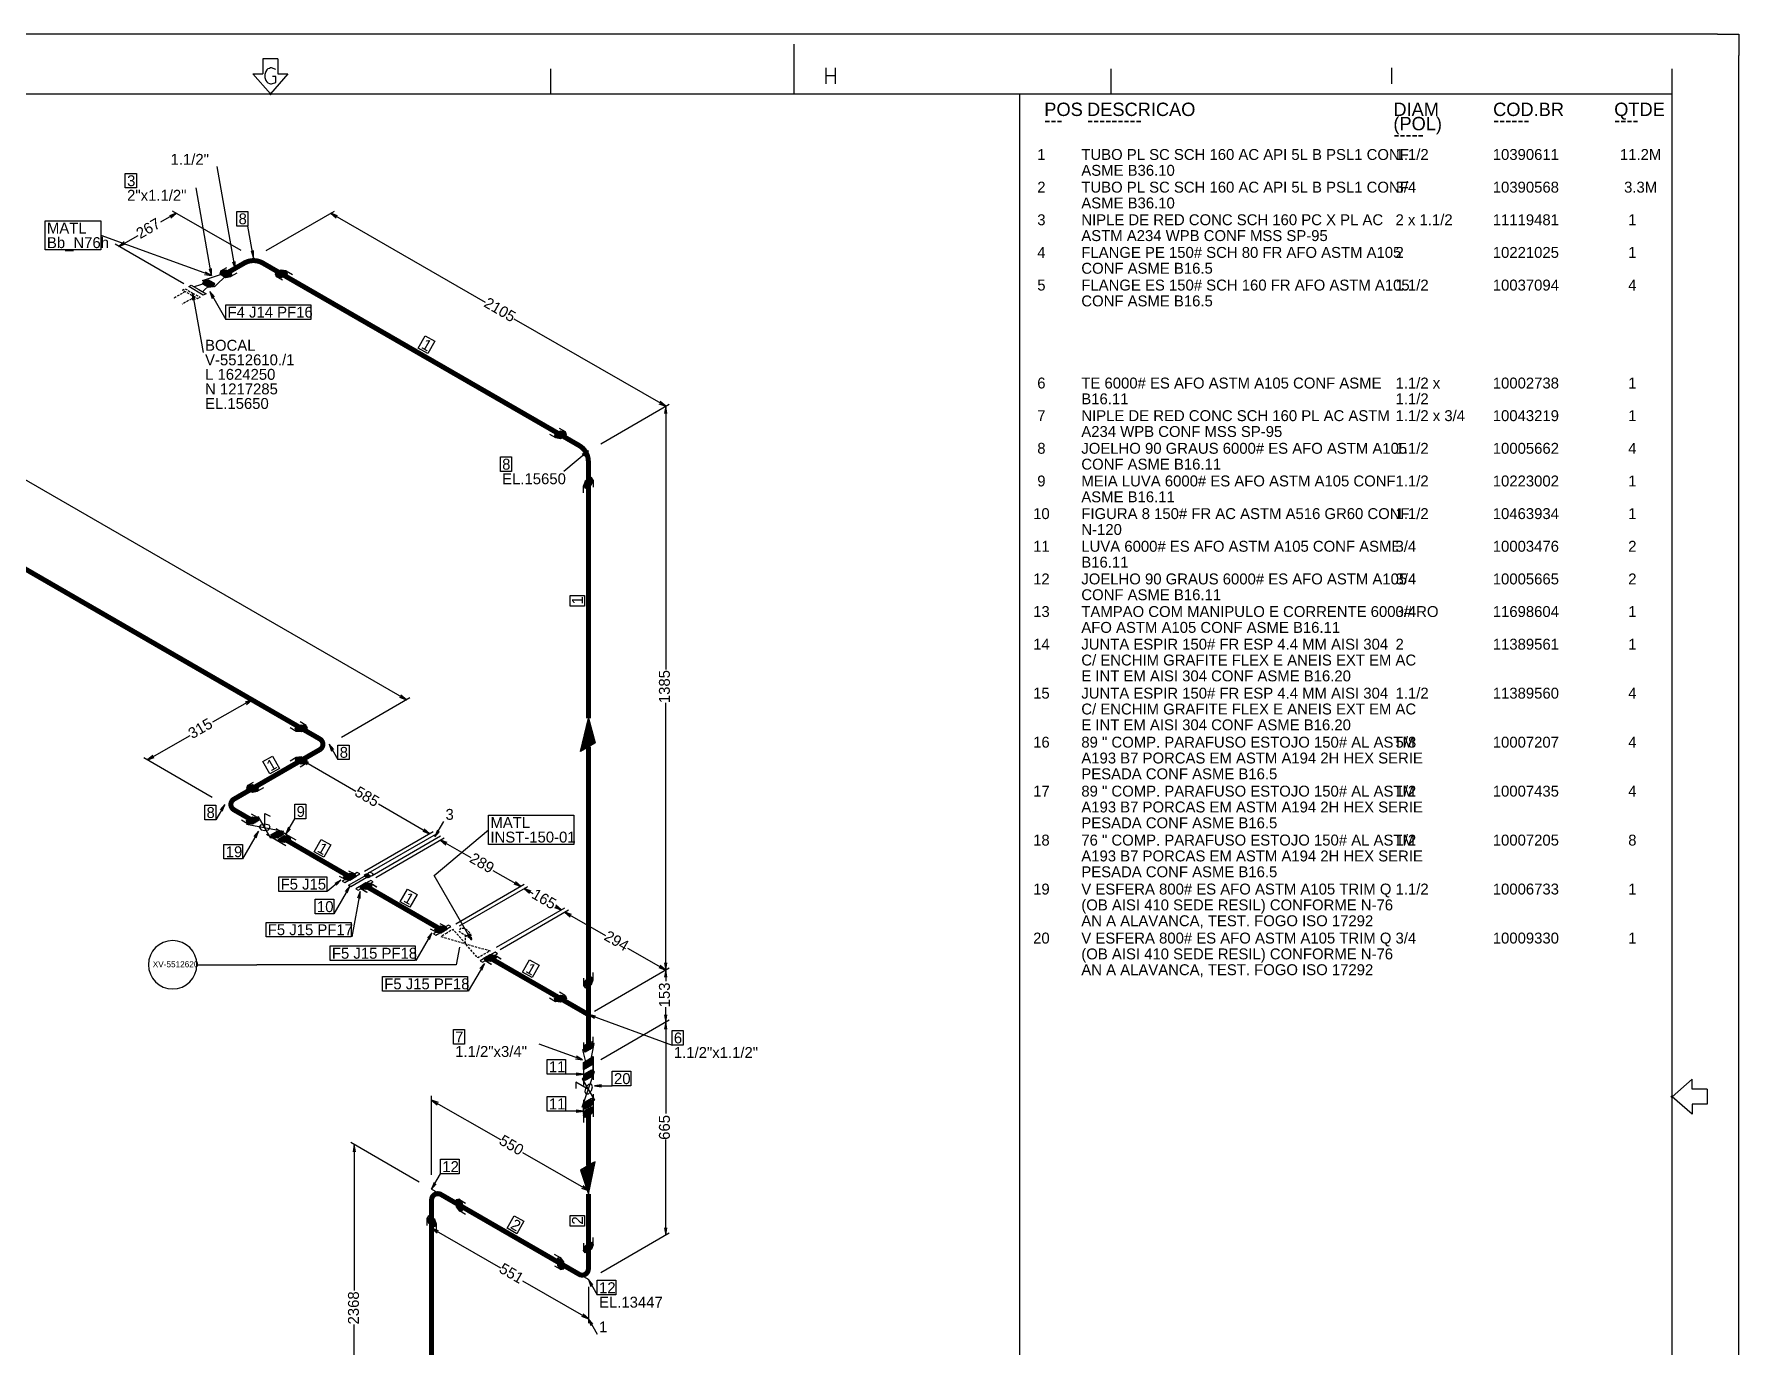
# Paper-space layout 'FOLHA 2' of a CAD drawing. Extents: x 518 to 1126, y -1 to 420.
# Drawn here: x 774.9 to 1114.7, y 158.7 to 420.4 of the extents above; entities that cross this region are included whole.
import ezdxf

# ---------------------------------------------------------------- set-up
doc = ezdxf.new("R2010")
doc.units = 0
doc.header["$MEASUREMENT"] = 0
doc.linetypes.add('GT100', pattern=[0.7, 0.466667, -0.233333])
doc.layers.add('GT_1', color=7, linetype='Continuous')
doc.styles.add('HTX1', font='O8116901', dxfattribs={"width": 1.02})

psp = doc.layouts.new('FOLHA 2')

# ---------------------------------------------------------------- linework, layer by layer
at = {"linetype": 'Continuous'}
for p, q in [((1110.44, 420.43), (521.85, 420.43)), ((1114.7, 2.95), (1114.7, 416.17))]:
    psp.add_line(p, q, dxfattribs=at)
at = {"layer": 'GT_1', "flags": 128}
for points in [[(926.39, 408.49), (926.39, 418.39)], [(1110.44, 420.43), (1114.7, 420.43), (1114.7, 416.17)], [(1110.44, 420.43), (1114.7, 420.43), (1114.7, 416.17)], [(820.49, 415.49), (820.49, 412.49)], [(823.49, 415.49), (820.49, 415.49)], [(823.49, 415.49), (823.49, 412.49)], [(818.49, 412.49), (821.99, 408.49)], [(818.49, 412.49), (820.49, 412.49)], [(823.09, 413.39), (822.19, 413.69), (821.99, 413.69), (821.79, 413.59), (821.49, 413.49), (821.29, 413.29), (821.09, 412.99), (820.99, 412.79), (820.89, 412.39), (820.89, 412.09), (820.89, 411.79), (820.99, 411.39), (821.09, 411.19), (821.29, 410.89), (821.49, 410.69), (821.79, 410.59), (821.99, 410.49), (822.19, 410.49), (823.09, 410.79), (823.09, 411.99), (822.39, 411.99)], [(825.49, 412.49), (821.99, 408.49)], [(823.49, 412.49), (825.49, 412.49)], [(877.89, 408.49), (877.89, 413.49)], [(932.79, 410.49), (932.79, 413.69)], [(932.79, 412.19), (934.59, 412.19)], [(934.59, 413.69), (934.59, 410.49)], [(989.59, 408.49), (989.59, 413.49)], [(1045.49, 410.49), (1045.49, 413.69)], [(1101.39, 408.49), (1101.39, 413.49)], [(542.59, 408.49), (1101.39, 408.49)], [(542.59, 8.69), (1101.39, 8.69), (1101.39, 408.49)], [(821.89, 408.59), (821.99, 408.69), (822.19, 408.49), (821.99, 408.29), (821.79, 408.49), (821.89, 408.59), (821.99, 408.59), (822.09, 408.49), (821.99, 408.39), (821.89, 408.49), (821.89, 408.59)], [(971.39, 8.69), (971.39, 408.49)], [(971.39, 408.49), (1101.39, 408.49)], [(1101.39, 8.69), (1101.39, 408.49)], [(793.07, 392.67), (795.27, 392.67), (795.27, 389.76), (793.07, 389.76), (793.07, 392.67)], [(814.94, 373.71), (811.39, 394.02)], [(810.25, 372.29), (807.2, 389.76)], [(803.22, 384.72), (800.1, 382.94)], [(802.16, 383.79), (803.22, 384.72), (801.87, 384.22)], [(816.15, 377.26), (802.51, 385.14)], [(815.29, 385.07), (817.49, 385.07), (817.49, 382.16), (815.29, 382.16), (815.29, 385.07)], [(821.12, 377.26), (834.75, 385.14)], [(835.39, 384.22), (834.04, 384.72), (835.1, 383.79)], [(834.04, 384.72), (864.78, 366.97)], [(777.1, 383.23), (788.17, 383.23), (788.17, 377.4), (777.1, 377.4), (777.1, 383.23)], [(818.63, 375.84), (817.49, 382.16)], [(810.25, 372.29), (788.24, 380.31)], [(804.71, 370.66), (791.08, 378.54)], [(791.79, 378.11), (795.63, 380.31)], [(792.86, 379.04), (791.79, 378.11), (793.14, 378.61)], [(818.13, 377.19), (818.63, 375.84), (818.63, 377.26)], [(815.29, 372.79), (814.09, 372.08), (812.1, 373.21), (813.31, 373.92)], [(814.44, 375.06), (814.94, 373.71), (814.94, 375.13)], [(808.48, 369.03), (809.97, 370.52), (809.33, 370.87), (806.77, 370.02)], [(810.82, 370.02), (808.48, 371.3), (812.81, 372.79), (813.38, 372.5), (810.82, 370.02)], [(809.68, 369.95), (810.68, 370.09), (810.89, 370.66), (809.68, 371.37), (808.69, 371.23), (808.48, 370.66), (809.68, 369.95)], [(808.49, 370.69), (810.84, 370.69)], [(808.56, 370.89), (810.5, 370.89)], [(808.64, 371.09), (810.16, 371.09)], [(808.76, 370.49), (810.83, 370.49)], [(808.83, 372.5), (810.25, 372.29), (809.05, 373)], [(809.13, 371.29), (809.82, 371.29)], [(809.76, 373.64), (810.25, 372.29), (810.25, 373.71)], [(813.09, 371.94), (814.09, 372.08), (814.3, 372.65), (813.09, 373.36), (812.1, 373.21), (811.89, 372.65), (813.09, 371.94)], [(811.9, 372.69), (814.23, 372.69)], [(811.98, 372.89), (813.89, 372.89)], [(812.05, 373.09), (813.55, 373.09)], [(812.15, 372.49), (814.24, 372.49)], [(812.49, 372.29), (814.17, 372.29)], [(812.62, 373.29), (813.21, 373.29)], [(812.83, 372.09), (814.09, 372.09)], [(822.96, 372.65), (823.17, 372.08), (824.17, 371.94), (825.38, 372.65), (825.16, 373.21), (824.17, 373.36), (822.96, 372.65)], [(823.02, 372.49), (825.11, 372.49)], [(823.03, 372.69), (825.36, 372.69)], [(823.1, 372.29), (824.77, 372.29)], [(824.38, 371.37), (823.17, 372.08), (825.16, 373.21), (826.37, 372.5)], [(823.17, 372.09), (824.43, 372.09)], [(823.37, 372.89), (825.28, 372.89)], [(823.71, 373.09), (825.21, 373.09)], [(824.05, 373.29), (824.64, 373.29)], [(807.7, 369.52), (809.19, 368.67), (808.62, 368.39), (805.71, 370.09), (806.21, 370.37), (807.7, 369.52)], [(806.99, 367.46), (806.49, 368.81), (806.49, 367.39)], [(806.49, 368.81), (808.62, 356.96)], [(809.1, 370.29), (810.75, 370.29)], [(809.44, 370.09), (810.67, 370.09)], [(810.82, 368.03), (809.9, 369.1), (810.39, 367.75)], [(809.9, 369.1), (813.09, 363.56)], [(813.09, 366.47), (830.06, 366.47), (830.06, 363.56), (813.09, 363.56), (813.09, 366.47)], [(900.78, 346.23), (870.6, 363.63)], [(852.85, 360.29), (854.77, 359.23), (853.35, 356.74), (851.43, 357.81), (852.85, 360.29)], [(887.86, 338.78), (901.49, 346.66)], [(887.86, 338.78), (901.49, 346.66)], [(899.43, 346.73), (900.78, 346.23), (899.71, 347.16)], [(900.99, 344.81), (900.78, 346.23), (900.56, 344.81)], [(900.78, 346.23), (900.78, 293.77)], [(849.09, 287.73), (755.72, 341.62)], [(877.63, 340.7), (878.84, 339.99), (880.83, 341.12), (879.62, 341.83)], [(878.63, 340.55), (878.84, 339.99), (879.83, 339.84), (881.04, 340.55), (880.83, 341.12), (879.83, 341.26), (878.63, 340.55)], [(878.65, 340.49), (880.93, 340.49)], [(878.72, 340.29), (880.59, 340.29)], [(878.8, 340.09), (880.25, 340.09)], [(878.85, 340.69), (880.99, 340.69)], [(879.19, 340.89), (880.91, 340.89)], [(879.53, 341.09), (880.84, 341.09)], [(885.37, 337.36), (880.47, 333.24)], [(884.45, 336.29), (885.37, 337.36), (884.16, 336.65)], [(867.83, 336.15), (870.03, 336.15), (870.03, 333.24), (867.83, 333.24), (867.83, 336.15)], [(884.73, 331.32), (884.38, 330.4), (884.73, 329.9), (886.01, 330.61), (886.36, 331.54), (886.01, 332.03), (884.73, 331.32)], [(884.38, 328.98), (884.38, 330.4), (886.36, 331.54), (886.36, 330.12)], [(884.41, 330.49), (885.78, 330.49)], [(884.46, 330.29), (885.42, 330.29)], [(884.49, 330.69), (886.04, 330.69)], [(884.56, 330.89), (886.12, 330.89)], [(884.64, 331.09), (886.19, 331.09)], [(884.72, 331.29), (886.27, 331.29)], [(885.03, 331.49), (886.35, 331.49)], [(885.39, 331.69), (886.26, 331.69)], [(881.75, 306.4), (881.75, 308.53), (884.59, 308.53), (884.59, 306.4), (881.75, 306.4)], [(818.28, 287.73), (810.47, 283.26)], [(817.21, 286.81), (818.28, 287.73), (816.93, 287.23)], [(831.2, 280.28), (817.57, 288.16)], [(836.17, 280.28), (849.8, 288.16)], [(847.74, 288.23), (849.09, 287.73), (848.02, 288.65)], [(900.78, 233.84), (900.78, 287.09)], [(825.94, 282.19), (827.15, 281.48), (829.14, 282.62), (827.93, 283.33)], [(828.14, 281.34), (827.15, 281.48), (826.94, 282.05), (828.14, 282.76), (829.14, 282.62), (829.35, 282.05), (828.14, 281.34)], [(827, 282.09), (829.34, 282.09)], [(827.34, 282.29), (829.26, 282.29)], [(827.68, 282.49), (829.19, 282.49)], [(828.02, 282.69), (828.64, 282.69)], [(885.37, 278.36), (883.81, 277.44), (885.37, 284.04), (886.72, 279.14), (884.02, 277.58), (885.37, 283.47), (886.65, 279.07), (884.16, 277.65), (885.37, 282.9), (886.44, 279), (884.38, 277.79), (885.37, 282.33), (886.22, 278.86), (884.59, 277.93), (885.37, 281.84), (886.08, 278.78), (884.8, 278), (885.37, 281.27), (885.87, 278.64), (884.94, 278.15), (885.37, 280.77), (885.65, 278.5), (885.16, 278.22), (885.37, 280.2), (885.44, 278.43), (885.37, 278.36), (885.37, 284.04)], [(797.47, 275.73), (805.99, 280.63)], [(827, 281.89), (829.08, 281.89)], [(827.07, 281.69), (828.74, 281.69)], [(827.15, 281.49), (828.4, 281.49)], [(834.61, 277.79), (833.68, 278.86), (834.18, 277.51)], [(833.68, 278.86), (835.46, 275.8)], [(835.46, 278.71), (837.66, 278.71), (837.66, 275.8), (835.46, 275.8), (835.46, 278.71)], [(810.39, 268.28), (796.76, 276.16)], [(798.54, 276.65), (797.47, 275.73), (798.82, 276.23)], [(815.36, 268.28), (829, 276.16)], [(820.48, 275.45), (822.39, 276.51), (823.81, 274.03), (821.9, 272.96), (820.48, 275.45)], [(827.93, 274.38), (829.14, 275.09), (827.15, 276.23), (825.94, 275.52)], [(828.14, 274.95), (829.14, 275.09), (829.35, 275.66), (828.14, 276.37), (827.15, 276.23), (826.94, 275.66), (828.14, 274.95)], [(826.95, 275.69), (829.3, 275.69)], [(827.02, 275.89), (828.96, 275.89)], [(827.1, 276.09), (828.62, 276.09)], [(827.23, 275.49), (829.29, 275.49)], [(827.57, 275.29), (829.21, 275.29)], [(827.58, 276.29), (828.28, 276.29)], [(829.64, 275.23), (828.29, 275.73), (829.35, 274.81)], [(828.29, 275.73), (839.01, 269.48)], [(827.91, 275.09), (829.12, 275.09)], [(818.42, 269.34), (819.41, 269.48), (819.62, 270.05), (818.42, 270.76), (817.42, 270.62), (817.21, 270.05), (818.42, 269.34)], [(817.22, 270.09), (819.56, 270.09)], [(817.3, 270.29), (819.22, 270.29)], [(817.37, 270.49), (818.88, 270.49)], [(820.62, 270.19), (819.41, 269.48), (817.42, 270.62), (818.63, 271.33)], [(817.49, 269.89), (819.56, 269.89)], [(817.83, 269.69), (819.49, 269.69)], [(817.91, 270.69), (818.54, 270.69)], [(818.17, 269.49), (819.41, 269.49)], [(808.9, 266.71), (811.1, 266.71), (811.1, 263.8), (808.9, 263.8), (808.9, 266.71)], [(812.88, 266.86), (811.1, 263.8)], [(812.38, 265.51), (812.88, 266.86), (811.96, 265.79)], [(820.9, 262.24), (820.9, 265.08), (821.97, 264.51)], [(826.87, 266.93), (829.07, 266.93), (829.07, 264.02), (826.87, 264.02), (826.87, 266.93)], [(853.7, 261.03), (843.55, 266.93)], [(816.22, 263.8), (817.42, 263.09), (819.41, 264.23), (818.2, 264.94)], [(818.42, 262.95), (817.42, 263.09), (817.21, 263.66), (818.42, 264.37), (819.41, 264.23), (819.62, 263.66), (818.42, 262.95)], [(818.42, 263.66), (817.21, 262.95), (824.59, 261.53), (822.11, 260.11), (819.62, 264.37), (818.42, 263.66)], [(817.26, 263.69), (819.61, 263.69)], [(817.28, 263.49), (819.33, 263.49)], [(817.35, 263.29), (818.99, 263.29)], [(817.45, 263.09), (818.65, 263.09)], [(817.6, 263.89), (819.54, 263.89)], [(817.94, 264.09), (819.46, 264.09)], [(818.28, 264.29), (818.99, 264.29)], [(820.12, 261.82), (820.9, 261.67), (821.61, 261.82), (821.97, 262.31), (821.75, 262.74), (820.9, 262.95), (820.05, 262.74), (819.77, 262.31), (820.12, 261.82)], [(823.1, 262.1), (827.08, 259.83)], [(825.09, 260.96), (826.87, 264.02)], [(825.59, 262.31), (825.09, 260.96), (826.01, 262.03)], [(852.36, 261.53), (853.7, 261.03), (852.64, 261.96)], [(862.08, 239.81), (854.63, 252.73), (865.49, 261.82)], [(854.77, 260.4), (856.54, 263.45)], [(855.27, 261.74), (854.77, 260.4), (855.69, 261.46)], [(865.49, 264.73), (882.46, 264.73), (882.46, 258.9), (865.49, 258.9), (865.49, 264.73)], [(812.74, 258.9), (816.43, 258.9), (816.43, 255.99), (812.74, 255.99), (812.74, 258.9)], [(819.62, 261.53), (816.43, 255.99)], [(819.13, 260.18), (819.62, 261.53), (818.7, 260.47)], [(821.19, 260.96), (825.09, 258.69)], [(823.32, 260.11), (822.32, 260.25), (822.11, 260.82), (823.32, 261.53), (824.31, 261.39), (824.52, 260.82), (823.32, 260.11)], [(822.16, 260.69), (824.3, 260.69)], [(822.23, 260.89), (824.5, 260.89)], [(822.23, 260.49), (823.96, 260.49)], [(822.31, 260.29), (823.62, 260.29)], [(823.53, 259.54), (822.32, 260.25), (824.31, 261.39), (825.52, 260.68)], [(822.32, 260.25), (824.31, 261.39)], [(822.57, 261.09), (824.42, 261.09)], [(822.91, 261.29), (824.35, 261.29)], [(824.81, 259.26), (823.81, 259.4), (823.6, 259.97), (824.81, 260.68), (825.8, 260.54), (826.01, 259.97), (824.81, 259.26)], [(823.63, 259.89), (825.88, 259.89)], [(823.71, 259.69), (825.54, 259.69)], [(823.78, 259.49), (825.2, 259.49)], [(823.8, 260.09), (825.97, 260.09)], [(823.81, 259.4), (825.8, 260.54)], [(824.14, 260.29), (825.89, 260.29)], [(824.48, 260.49), (825.82, 260.49)], [(832.12, 259.9), (834.04, 258.83), (832.62, 256.35), (830.7, 257.41), (832.12, 259.9)], [(840.78, 253.58), (854.41, 261.46)], [(841.49, 253.15), (855.12, 261.03)], [(842.27, 252.73), (855.91, 260.61)], [(842.98, 252.3), (856.62, 260.18)], [(857.25, 259.26), (855.91, 259.76), (856.97, 258.83)], [(855.91, 259.76), (861.94, 256.28)], [(823.67, 252.44), (833.26, 252.44), (833.26, 249.53), (823.67, 249.53), (823.67, 252.44)], [(836.03, 251.8), (833.33, 249.53)], [(835.1, 250.74), (836.03, 251.8), (834.82, 251.09)], [(835.67, 252.59), (836.88, 251.95)], [(837.8, 252.44), (836.31, 251.59), (836.81, 251.31), (839.79, 253.01), (839.29, 253.3), (837.8, 252.44)], [(837.8, 251.73), (836.81, 251.88), (836.59, 252.44), (837.8, 253.15), (838.79, 253.01), (839.01, 252.44), (837.8, 251.73)], [(836.65, 252.29), (838.75, 252.29)], [(836.67, 252.49), (838.99, 252.49)], [(836.73, 252.09), (838.41, 252.09)], [(836.8, 251.89), (838.07, 251.89)], [(837.01, 252.69), (838.92, 252.69)], [(837.35, 252.89), (838.84, 252.89)], [(837.59, 253.65), (838.79, 253.01)], [(841, 252.44), (841.21, 252.3), (838.01, 250.46), (837.59, 250.74), (840.78, 252.59), (841, 252.44), (841.35, 252.3), (841.49, 252.3), (841.71, 252.37), (841.85, 252.44), (841.85, 252.59), (841.63, 252.8), (841.28, 252.94), (841.07, 252.94), (840.92, 252.87), (840.71, 252.73), (840.78, 252.66), (841, 252.44), (841.63, 252.8)], [(837.69, 253.09), (838.25, 253.09)], [(840.5, 250.88), (839.01, 250.03), (839.5, 249.75), (842.49, 251.45), (841.99, 251.73), (840.5, 250.88)], [(841.85, 252.44), (840.71, 252.73)], [(840.78, 252.66), (841.85, 252.59)], [(840.92, 252.87), (841.71, 252.37)], [(841.49, 252.3), (841.07, 252.94)], [(841.28, 252.94), (841.28, 252.37)], [(841.63, 252.8), (841.92, 252.66), (842.13, 252.66), (842.34, 252.73), (842.49, 252.87), (842.49, 253.01), (842.2, 253.15), (841.92, 253.3), (841.71, 253.3), (841.56, 253.22), (841.42, 253.08), (841.42, 253.01), (841.63, 252.8)], [(871.88, 250.53), (866.41, 253.65)], [(837.8, 250.6), (834.61, 245.06)], [(837.3, 249.25), (837.8, 250.6), (836.88, 249.53)], [(839.86, 249.53), (838.23, 240.44)], [(839.86, 248.11), (839.86, 249.53), (839.36, 248.18)], [(841, 249.89), (840, 250.03), (839.79, 250.6), (841, 251.31), (841.99, 251.17), (842.2, 250.6), (841, 249.89)], [(839.83, 250.49), (842.02, 250.49)], [(839.9, 250.29), (841.68, 250.29)], [(839.94, 250.69), (842.17, 250.69)], [(839.98, 250.09), (841.34, 250.09)], [(841.21, 249.32), (840, 250.03), (841.99, 251.17), (843.2, 250.46)], [(840.07, 250.03), (841.28, 249.39)], [(840.28, 250.89), (842.09, 250.89)], [(840.62, 251.09), (842.02, 251.09)], [(841.99, 251.17), (843.13, 250.46)], [(849.3, 249.96), (851.22, 248.89), (849.8, 246.41), (847.88, 247.47), (849.3, 249.96)], [(858.96, 243.07), (872.59, 250.95)], [(859.67, 242.65), (873.3, 250.53)], [(870.53, 251.02), (871.88, 250.53), (870.82, 251.45)], [(873.94, 249.6), (872.59, 250.1), (873.66, 249.18)], [(872.59, 250.1), (874.29, 249.11)], [(830.91, 247.97), (834.61, 247.97), (834.61, 245.06), (830.91, 245.06), (830.91, 247.97)], [(867.05, 238.39), (880.68, 246.27)], [(867.76, 237.96), (881.39, 245.84)], [(878.63, 246.34), (879.97, 245.84), (878.91, 246.76)], [(879.97, 245.84), (878.84, 246.48)], [(882.03, 244.92), (880.68, 245.41), (881.75, 244.49)], [(880.68, 245.41), (888.78, 240.73)], [(821.12, 243.36), (838.08, 243.36), (838.08, 240.44), (821.12, 240.44), (821.12, 243.36)], [(854.2, 241.3), (851.01, 235.76)], [(853.7, 239.95), (854.2, 241.3), (853.28, 240.23)], [(853.85, 242.08), (855.05, 241.44)], [(855.98, 241.94), (854.49, 241.08), (854.98, 240.8), (857.96, 242.5), (857.47, 242.79), (855.98, 241.94)], [(855.98, 241.23), (854.98, 241.37), (854.77, 241.94), (855.98, 242.65), (856.97, 242.5), (857.18, 241.94), (855.98, 241.23)], [(854.79, 241.89), (857.11, 241.89)], [(854.86, 241.69), (856.77, 241.69)], [(854.94, 241.49), (856.43, 241.49)], [(855.03, 242.09), (857.13, 242.09)], [(855.37, 242.29), (857.05, 242.29)], [(855.53, 241.29), (856.09, 241.29)], [(855.71, 242.49), (856.98, 242.49)], [(855.76, 243.14), (856.97, 242.5)], [(859.67, 238.39), (859.03, 234.91), (819.27, 234.91)], [(833.9, 238.67), (850.86, 238.67), (850.86, 235.76), (833.9, 235.76), (833.9, 238.67)], [(861.16, 240.87), (862.08, 239.81), (861.59, 241.15)], [(900.78, 233.84), (893.25, 238.17)], [(807.34, 234.91), (819.27, 234.91)], [(864.64, 235.19), (861.44, 229.65)], [(864.14, 233.84), (864.64, 235.19), (863.72, 234.13)], [(865.28, 236.54), (863.79, 235.69), (864.28, 235.4), (867.27, 237.11), (866.77, 237.39), (865.28, 236.54)], [(865.77, 235.55), (864.78, 235.69), (864.57, 236.26), (865.77, 236.97), (866.77, 236.82), (866.98, 236.26), (865.77, 235.55)], [(864.63, 236.29), (866.97, 236.29)], [(864.63, 236.09), (866.7, 236.09)], [(864.7, 235.89), (866.36, 235.89)], [(865.99, 234.98), (864.78, 235.69), (866.77, 236.82), (867.98, 236.11)], [(864.78, 235.69), (866.02, 235.69)], [(864.85, 235.69), (866.06, 235.05)], [(864.97, 236.49), (866.89, 236.49)], [(865.31, 236.69), (866.82, 236.69)], [(865.65, 236.89), (866.31, 236.89)], [(866.77, 236.82), (867.9, 236.11)], [(873.66, 235.9), (875.57, 234.84), (874.15, 232.35), (872.24, 233.42), (873.66, 235.9)], [(899.43, 234.34), (900.78, 233.84), (899.71, 234.76)], [(900.56, 235.26), (900.78, 233.84), (900.99, 235.26)], [(844.33, 232.56), (861.3, 232.56), (861.3, 229.65), (844.33, 229.65), (844.33, 232.56)], [(884.38, 232.21), (884.38, 230.79), (886.36, 231.92), (886.36, 233.34)], [(884.73, 231.71), (884.38, 230.79), (884.73, 230.29), (886.01, 231), (886.36, 231.92), (886.01, 232.42), (884.73, 231.71)], [(884.49, 231.09), (886.04, 231.09)], [(884.57, 231.29), (886.12, 231.29)], [(884.65, 231.49), (886.2, 231.49)], [(884.72, 231.69), (886.27, 231.69)], [(885.05, 231.89), (886.35, 231.89)], [(885.41, 232.09), (886.25, 232.09)], [(886.58, 225.68), (901.49, 234.27)], [(886.58, 225.68), (901.49, 234.27)], [(886.58, 225.68), (901.49, 234.27)], [(900.99, 232.42), (900.78, 233.84), (900.56, 232.42)], [(900.78, 233.84), (900.78, 231.64)], [(877.63, 228.3), (878.84, 227.59), (880.83, 228.73), (879.62, 229.44)], [(879.83, 227.45), (878.84, 227.59), (878.63, 228.16), (879.83, 228.87), (880.83, 228.73), (881.04, 228.16), (879.83, 227.45)], [(878.65, 228.09), (880.92, 228.09)], [(878.73, 227.89), (880.58, 227.89)], [(878.8, 227.69), (880.24, 227.69)], [(878.84, 228.29), (880.99, 228.29)], [(879.18, 228.49), (880.92, 228.49)], [(879.52, 228.69), (880.84, 228.69)], [(884.42, 230.89), (885.81, 230.89)], [(884.45, 230.69), (885.45, 230.69)], [(886.79, 224.68), (885.37, 224.97), (886.58, 224.26)], [(885.37, 224.97), (902.06, 218.86)], [(900.56, 224.9), (900.78, 223.48), (900.99, 224.9)], [(900.78, 223.48), (900.78, 226.46)], [(858.46, 221.98), (860.66, 221.98), (860.66, 219.07), (858.46, 219.07), (858.46, 221.98)], [(887.86, 216.02), (901.49, 223.9)], [(887.86, 216.02), (901.49, 223.9)], [(900.99, 222.06), (900.78, 223.48), (900.56, 222.06)], [(900.78, 223.48), (900.78, 205.23)], [(902.06, 221.77), (904.26, 221.77), (904.26, 218.86), (902.06, 218.86), (902.06, 221.77)], [(884.23, 215.95), (875.57, 219.07)], [(885.37, 218.58), (884.23, 217.94), (885.09, 214.46), (885.65, 214.74), (886.51, 219.22), (885.37, 218.58)], [(884.38, 219.43), (884.38, 218.01), (886.36, 219.14), (886.36, 220.56)], [(884.73, 217.51), (884.38, 218.01), (884.73, 218.93), (886.01, 219.64), (886.36, 219.14), (886.01, 218.22), (884.73, 217.51)], [(884.41, 218.09), (885.77, 218.09)], [(884.46, 217.89), (885.41, 217.89)], [(884.48, 218.29), (886.04, 218.29)], [(884.56, 218.49), (886.11, 218.49)], [(884.64, 218.69), (886.19, 218.69)], [(884.72, 218.89), (886.27, 218.89)], [(885.02, 219.09), (886.34, 219.09)], [(885.38, 219.29), (886.26, 219.29)], [(877.13, 216.02), (880.83, 216.02), (880.83, 213.11), (877.13, 213.11), (877.13, 216.02)], [(882.81, 216.16), (884.23, 215.95), (883.03, 216.66)], [(885.37, 214.6), (884.38, 214.03), (884.38, 215.45), (886.36, 216.59), (886.36, 215.17), (885.37, 214.6)], [(884.38, 214.03), (884.52, 215.52), (884.8, 214.25), (885.02, 215.81), (885.3, 214.53), (885.51, 216.09), (885.8, 214.81), (886.01, 216.38), (886.22, 215.1), (886.22, 216.52), (886.01, 214.96), (885.8, 216.23), (885.51, 214.67), (885.3, 215.95), (885.02, 214.39), (884.8, 215.67), (884.52, 214.1), (884.38, 215.45)], [(884.38, 215.38), (884.38, 210.84)], [(884.38, 214.03), (886.36, 215.17)], [(884.38, 213.75), (884.38, 212.33), (886.36, 213.46), (886.36, 214.88)], [(886.36, 216.52), (886.36, 211.97)], [(884.38, 213.11), (880.83, 213.11)], [(885.37, 210.06), (882.89, 211.48), (882.89, 210.27)], [(882.96, 212.9), (884.38, 213.11), (882.96, 213.32)], [(885.37, 212.9), (884.16, 212.19), (886.58, 207.93), (884.16, 206.51), (886.58, 213.61), (885.37, 212.9)], [(884.73, 211.83), (884.38, 212.33), (884.73, 213.25), (886.01, 213.96), (886.36, 213.46), (886.01, 212.54), (884.73, 211.83)], [(884.38, 212.33), (886.36, 213.46)], [(884.4, 212.29), (885.56, 212.29)], [(884.44, 212.49), (885.92, 212.49)], [(884.52, 212.69), (886.07, 212.69)], [(884.55, 212.09), (885.2, 212.09)], [(884.59, 212.89), (886.14, 212.89)], [(884.66, 209.63), (884.87, 209.2), (885.37, 209.2), (886.01, 209.84), (886.22, 210.55), (886.01, 211.12), (885.37, 211.05), (884.87, 210.48), (884.66, 209.63)], [(884.67, 213.09), (886.22, 213.09)], [(884.8, 213.29), (886.3, 213.29)], [(885.16, 213.49), (886.35, 213.49)], [(885.52, 213.69), (886.2, 213.69)], [(888, 210.98), (886.58, 210.77), (888, 210.55)], [(886.58, 210.77), (890.13, 210.77)], [(890.13, 213.68), (893.82, 213.68), (893.82, 210.77), (890.13, 210.77), (890.13, 213.68)], [(1105.39, 210.09), (1105.39, 212.09), (1101.39, 208.59)], [(854.13, 193.02), (854.13, 208.78)], [(855.48, 207.43), (854.13, 207.93), (855.2, 207)], [(854.13, 207.93), (867.83, 200.05)], [(877.13, 208.64), (880.83, 208.64), (880.83, 205.73), (877.13, 205.73), (877.13, 208.64)], [(884.73, 206.15), (884.38, 206.65), (884.73, 207.57), (886.01, 208.28), (886.36, 207.78), (886.01, 206.86), (884.73, 206.15)], [(884.38, 208), (884.38, 203.45)], [(884.38, 205.23), (884.38, 206.65), (886.36, 207.78), (886.36, 206.36)], [(884.38, 206.65), (886.36, 207.78)], [(884.62, 207.29), (886.17, 207.29)], [(884.7, 207.49), (886.25, 207.49)], [(884.94, 207.69), (886.33, 207.69)], [(885.3, 207.89), (886.29, 207.89)], [(886.36, 209.13), (886.36, 204.59)], [(1101.29, 208.69), (1101.39, 208.79), (1101.59, 208.59), (1101.39, 208.39), (1101.19, 208.59), (1101.29, 208.69), (1101.39, 208.69), (1101.49, 208.59), (1101.39, 208.49), (1101.29, 208.59), (1101.29, 208.69)], [(1105.39, 205.09), (1101.39, 208.59)], [(1108.39, 210.09), (1105.39, 210.09)], [(1108.39, 210.09), (1108.39, 207.09)], [(884.38, 205.73), (880.83, 205.73)], [(882.96, 205.51), (884.38, 205.73), (882.96, 205.94)], [(884.73, 204.45), (884.38, 204.94), (884.73, 205.87), (886.01, 206.58), (886.36, 206.08), (886.01, 205.16), (884.73, 204.45)], [(884.38, 204.94), (886.36, 206.08)], [(884.39, 206.69), (885.7, 206.69)], [(884.42, 204.89), (885.53, 204.89)], [(884.43, 205.09), (885.89, 205.09)], [(884.47, 206.89), (886.02, 206.89)], [(884.49, 206.49), (885.34, 206.49)], [(884.51, 205.29), (886.06, 205.29)], [(884.55, 207.09), (886.1, 207.09)], [(884.56, 204.69), (885.17, 204.69)], [(884.59, 205.49), (886.14, 205.49)], [(884.66, 205.69), (886.21, 205.69)], [(884.77, 205.89), (886.29, 205.89)], [(885.13, 206.09), (886.36, 206.09)], [(885.49, 206.29), (886.22, 206.29)], [(1105.39, 207.09), (1105.39, 205.09)], [(1108.39, 207.09), (1105.39, 207.09)], [(851.65, 191.6), (838.01, 199.48)], [(838.94, 197.63), (838.72, 199.05), (838.51, 197.63)], [(838.72, 199.05), (838.72, 169.94)], [(885.37, 189.89), (872.31, 197.42)], [(900.78, 181.02), (900.78, 200.05)], [(855.91, 196.14), (859.6, 196.14), (859.6, 193.23), (855.91, 193.23), (855.91, 196.14)], [(885.37, 194.86), (883.81, 193.94), (885.37, 189.18), (886.72, 195.64), (884.02, 194.08), (885.37, 189.75), (886.65, 195.57), (884.16, 194.15), (885.37, 190.32), (886.44, 195.5), (884.38, 194.29), (885.37, 190.89), (886.22, 195.36), (884.59, 194.44), (885.37, 191.38), (886.08, 195.29), (884.8, 194.51), (885.37, 191.95), (885.87, 195.15), (884.94, 194.65), (885.37, 192.45), (885.65, 195), (885.16, 194.72), (885.37, 193.02), (885.44, 194.93), (885.37, 194.86), (885.37, 189.18)], [(854.13, 190.18), (855.91, 193.23)], [(854.63, 191.53), (854.13, 190.18), (855.05, 191.24)], [(884.02, 190.39), (885.37, 189.89), (884.31, 190.82)], [(885.37, 174.98), (885.37, 190.74)], [(885.37, 172.14), (854.13, 190.18)], [(854.13, 188.76), (854.13, 181.51)], [(859.03, 186.63), (859.67, 185.77), (860.31, 185.92), (860.31, 187.34), (859.67, 188.19), (859.03, 188.05), (859.03, 186.63)], [(859.03, 187.89), (859.89, 187.89)], [(859.03, 187.69), (860.04, 187.69)], [(859.03, 187.49), (860.19, 187.49)], [(859.03, 187.29), (860.31, 187.29)], [(859.03, 187.09), (860.31, 187.09)], [(859.22, 188.09), (859.74, 188.09)], [(860.88, 185.14), (859.67, 185.85), (859.67, 188.12), (860.88, 187.41)], [(854.77, 182.72), (855.12, 183.22), (854.77, 184.14), (853.49, 184.85), (853.14, 184.35), (853.49, 183.43), (854.77, 182.72)], [(855.12, 181.8), (855.12, 183.22), (853.14, 184.35), (853.14, 182.93)], [(853.16, 184.29), (854.5, 184.29)], [(853.23, 184.49), (854.14, 184.49)], [(853.24, 184.09), (854.79, 184.09)], [(853.32, 183.89), (854.87, 183.89)], [(853.39, 183.69), (854.94, 183.69)], [(859.03, 186.89), (860.31, 186.89)], [(859.03, 186.69), (860.31, 186.69)], [(859.13, 186.49), (860.31, 186.49)], [(859.28, 186.29), (860.31, 186.29)], [(859.43, 186.09), (860.31, 186.09)], [(859.58, 185.89), (860.19, 185.89)], [(870.6, 184.85), (872.52, 183.79), (871.1, 181.3), (869.18, 182.37), (870.6, 184.85)], [(881.75, 182.79), (881.75, 184.92), (884.59, 184.92), (884.59, 182.79), (881.75, 182.79)], [(853.47, 183.49), (855.02, 183.49)], [(853.75, 183.29), (855.1, 183.29)], [(854.11, 183.09), (855.03, 183.09)], [(855.48, 181.87), (854.13, 182.37), (855.2, 181.44)], [(854.13, 182.37), (867.83, 174.49)], [(884.38, 179.38), (884.38, 177.96), (886.36, 179.1), (886.36, 180.52)], [(887.86, 173.56), (901.49, 181.44)], [(900.56, 182.44), (900.78, 181.02), (900.99, 182.44)], [(878.63, 174.91), (879.83, 174.2), (879.83, 176.47), (878.63, 177.18)], [(884.73, 177.47), (884.38, 177.96), (884.73, 178.89), (886.01, 179.6), (886.36, 179.1), (886.01, 178.18), (884.73, 177.47)], [(884.42, 178.09), (885.85, 178.09)], [(884.43, 177.89), (885.49, 177.89)], [(884.5, 178.29), (886.05, 178.29)], [(884.57, 177.69), (885.13, 177.69)], [(884.58, 178.49), (886.13, 178.49)], [(884.66, 178.69), (886.21, 178.69)], [(884.74, 178.89), (886.28, 178.89)], [(885.1, 179.09), (886.36, 179.09)], [(885.46, 179.29), (886.23, 179.29)], [(879.19, 174.98), (879.83, 174.13), (880.47, 174.27), (880.47, 175.69), (879.83, 176.54), (879.19, 176.4), (879.19, 174.98)], [(879.19, 176.29), (880.02, 176.29)], [(879.19, 176.09), (880.17, 176.09)], [(879.19, 175.89), (880.32, 175.89)], [(879.19, 175.69), (880.47, 175.69)], [(879.19, 175.49), (880.47, 175.49)], [(879.19, 175.29), (880.47, 175.29)], [(879.19, 175.09), (880.47, 175.09)], [(879.26, 174.89), (880.47, 174.89)], [(879.41, 174.69), (880.47, 174.69)], [(879.56, 174.49), (880.47, 174.49)], [(879.71, 174.29), (880.47, 174.29)], [(885.37, 164.33), (872.31, 171.86)], [(886.29, 171.08), (885.37, 172.14), (885.87, 170.79)], [(885.37, 172.14), (887.15, 169.09)], [(885.37, 172.14), (885.37, 172.14)], [(885.37, 170.72), (885.37, 163.48)], [(885.37, 170.72), (885.37, 163.48)], [(885.37, 170.72), (885.37, 163.48)], [(887.15, 172), (890.84, 172), (890.84, 169.09), (887.15, 169.09), (887.15, 172)], [(838.72, 133.31), (838.72, 163.2)], [(884.02, 164.83), (885.37, 164.33), (884.31, 165.26)], [(886.29, 163.27), (885.37, 164.33), (885.87, 162.98)], [(885.37, 164.33), (887.15, 161.28)]]:
    psp.add_lwpolyline(points, dxfattribs=at)
at = {"layer": 'GT_1', "const_width": 1, "flags": 128}
for points in [[(640.56, 390.33), (828.14, 282.05)], [(816.78, 374.78), (813.09, 372.65)], [(824.17, 372.65), (820.48, 374.78)], [(879.83, 340.55), (824.17, 372.65)], [(883.52, 338.42), (879.83, 340.55)], [(885.37, 330.97), (885.37, 335.23)], [(885.37, 284.04), (885.37, 330.97)], [(828.14, 282.05), (831.84, 279.92)], [(885.37, 231.36), (885.37, 278.36)], [(828.14, 275.66), (818.42, 270.05)], [(831.84, 277.79), (828.14, 275.66)], [(818.42, 270.05), (814.73, 267.92)], [(814.73, 265.79), (818.42, 263.66)], [(824.81, 259.97), (837.8, 252.44)], [(841, 250.6), (855.98, 241.94)], [(865.77, 236.26), (879.83, 228.16)], [(885.37, 224.97), (885.37, 231.36)], [(879.83, 228.16), (885.37, 224.97)], [(885.37, 224.97), (885.37, 218.58)], [(885.37, 205.51), (885.37, 194.86)], [(854.13, 188.05), (854.13, 183.79)], [(859.67, 186.98), (855.98, 189.11)], [(879.83, 175.34), (859.67, 186.98)], [(885.37, 189.18), (885.37, 178.53)], [(854.13, 183.79), (854.13, 124.43)], [(885.37, 178.53), (885.37, 174.27)], [(883.52, 173.21), (879.83, 175.34)]]:
    psp.add_lwpolyline(points, dxfattribs=at)
for points in [[(820.48, 374.78, 0.267941), (816.78, 374.78)], [(885.37, 335.23, 0.268126), (883.52, 338.42)], [(831.84, 279.92, -0.57736), (831.84, 277.79)], [(814.73, 267.92, 0.57736), (814.73, 265.79)], [(855.98, 189.11, 0.577127), (854.13, 188.05)], [(885.37, 174.27, -0.577557), (883.52, 173.21)]]:
    psp.add_lwpolyline(points, format="xyb", dxfattribs=at)
at = {"layer": 'GT_1', "linetype": 'GT100', "flags": 128}
for points in [[(805, 369.1), (802.58, 367.68)], [(806.92, 367.96), (804.43, 366.61)], [(806.49, 368.81), (807.98, 367.96), (807.48, 367.68), (804.5, 369.38), (805, 369.66), (806.49, 368.81)], [(857.18, 241.23), (855.98, 240.52), (865.77, 237.68), (863.36, 236.26), (858.39, 241.94), (857.18, 241.23)], [(860.88, 239.1), (860.88, 240.73), (859.67, 241.44), (859.88, 242.22), (860.66, 242.22), (861.09, 241.94), (861.87, 241.08), (862.08, 240.02), (860.88, 240.73)]]:
    psp.add_lwpolyline(points, dxfattribs=at)
at = {"layer": 'GT_1', "flags": 128}
psp.add_lwpolyline([(797.69, 234.91, 1), (807.34, 234.91, 1), (797.69, 234.91)], format="xyb", dxfattribs=at)

# ---------------------------------------------------------------- texts
at = {"layer": 'GT_1', "style": 'HTX1', "width": 1.02}
for s, height, p in [('POS', 2.663, (976.25, 404.1)), ('DESCRICAO', 2.663, (984.77, 404.1)), ('DIAM', 2.663, (1045.83, 404.1)), ('COD.BR', 2.663, (1065.71, 404.1)), ('QTDE', 2.663, (1089.85, 404.1)), ('---', 2.663, (976.25, 401.97)), ('---------', 2.663, (984.77, 401.97)), ('(POL)', 2.663, (1045.83, 401.26)), ('------', 2.663, (1065.71, 401.97)), ('----', 2.663, (1089.85, 401.97)), ('-----', 2.663, (1045.83, 399.13)), ('1.1/2', 2.174, (1046.26, 395.34)), ('1.1/2"', 2.174, (802.09, 394.37)), ('  1', 2.174, (973.2, 395.34)), ('ASME B36.10', 2.1744, (983.63, 392.18)), ('TUBO PL SC SCH 160 AC API 5L B PSL1 CONF', 2.1744, (983.63, 395.34)), ('10390611', 2.174, (1065.64, 395.34)), ('11.2M', 2.174, (1090.99, 395.34)), ('3', 2.17, (793.43, 390.11)), ('  2', 2.174, (973.2, 388.83)), ('TUBO PL SC SCH 160 AC API 5L B PSL1 CONF', 2.1744, (983.63, 388.83)), ('3/4', 2.174, (1046.26, 388.83)), ('10390568', 2.174, (1065.64, 388.83)), (' 3.3M', 2.174, (1090.99, 388.83)), ('2"x1.1/2"', 2.174, (793.43, 387.21)), ('ASME B36.10', 2.1744, (983.63, 385.68)), ('8', 2.17, (815.65, 382.52)), ('  3', 2.174, (973.2, 382.33)), ('NIPLE DE RED CONC SCH 160 PC X PL AC', 2.1744, (983.63, 382.33)), ('2 x 1.1/2', 2.174, (1046.26, 382.33)), ('11119481', 2.174, (1065.64, 382.33)), ('  1', 2.174, (1090.99, 382.33)), ('MATL', 2.174, (777.45, 380.67)), ('ASTM A234 WPB CONF MSS SP-95', 2.1744, (983.63, 379.17)), ('Bb_N76h', 2.174, (777.45, 377.77)), ('  4', 2.174, (973.2, 375.82)), ('FLANGE PE 150# SCH 80 FR AFO ASTM A105', 2.1744, (983.63, 375.82)), ('2', 2.17, (1046.26, 375.82)), ('10221025', 2.174, (1065.64, 375.82)), ('  1', 2.174, (1090.99, 375.82)), ('CONF ASME B16.5', 2.1744, (983.63, 372.66)), ('  5', 2.174, (973.2, 369.31)), ('FLANGE ES 150# SCH 160 FR AFO ASTM A105', 2.1744, (983.63, 369.31)), ('1.1/2', 2.174, (1046.26, 369.31)), ('10037094', 2.174, (1065.64, 369.31)), ('  4', 2.174, (1090.99, 369.31)), ('CONF ASME B16.5', 2.1744, (983.63, 366.15)), ('F4 J14 PF16', 2.1744, (813.45, 363.91)), ('BOCAL', 2.174, (808.97, 357.31)), ('V-5512610./1', 2.1744, (808.97, 354.41)), ('L 1624250', 2.174, (808.97, 351.51)), ('N 1217285', 2.174, (808.97, 348.61)), ('  6', 2.174, (973.2, 349.78)), ('TE 6000# ES AFO ASTM A105 CONF ASME', 2.1744, (983.63, 349.78)), ('1.1/2 x', 2.174, (1046.26, 349.78)), ('10002738', 2.174, (1065.64, 349.78)), ('  1', 2.174, (1090.99, 349.78)), ('EL.15650', 2.174, (808.97, 345.71)), ('B16.11', 2.174, (983.63, 346.63)), ('1.1/2', 2.174, (1046.26, 346.63)), ('  7', 2.174, (973.2, 343.28)), ('NIPLE DE RED CONC SCH 160 PL AC ASTM', 2.1744, (983.63, 343.28)), ('1.1/2 x 3/4', 2.1744, (1046.26, 343.28)), ('10043219', 2.174, (1065.64, 343.28)), ('  1', 2.174, (1090.99, 343.28)), ('A234 WPB CONF MSS SP-95', 2.1744, (983.63, 340.12)), ('  8', 2.174, (973.2, 336.77)), ('JOELHO 90 GRAUS 6000# ES AFO ASTM A105', 2.1744, (983.63, 336.77)), ('1.1/2', 2.174, (1046.26, 336.77)), ('10005662', 2.174, (1065.64, 336.77)), ('  4', 2.174, (1090.99, 336.77)), ('8', 2.17, (868.19, 333.6)), ('CONF ASME B16.11', 2.1744, (983.63, 333.61)), ('EL.15650', 2.174, (868.19, 330.7)), ('  9', 2.174, (973.2, 330.26)), ('MEIA LUVA 6000# ES AFO ASTM A105 CONF', 2.1744, (983.63, 330.26)), ('1.1/2', 2.174, (1046.26, 330.26)), ('10223002', 2.174, (1065.64, 330.26)), ('  1', 2.174, (1090.99, 330.26)), ('ASME B16.11', 2.1744, (983.63, 327.1)), (' 10', 2.174, (973.2, 323.75)), ('FIGURA 8 150# FR AC ASTM A516 GR60 CONF.', 2.1744, (983.63, 323.75)), ('1.1/2', 2.174, (1046.26, 323.75)), ('10463934', 2.174, (1065.64, 323.75)), ('  1', 2.174, (1090.99, 323.75)), ('N-120', 2.174, (983.63, 320.59)), ('LUVA 6000# ES AFO ASTM A105 CONF ASME', 2.1744, (983.63, 317.24)), ('3/4', 2.174, (1046.26, 317.24)), ('10003476', 2.174, (1065.64, 317.24)), ('  2', 2.174, (1090.99, 317.24)), (' 11', 2.174, (973.2, 317.24)), ('B16.11', 2.174, (983.63, 314.08)), (' 12', 2.174, (973.2, 310.73)), ('JOELHO 90 GRAUS 6000# ES AFO ASTM A105', 2.1744, (983.63, 310.73)), ('3/4', 2.174, (1046.26, 310.73)), ('10005665', 2.174, (1065.64, 310.73)), ('  2', 2.174, (1090.99, 310.73)), ('CONF ASME B16.11', 2.1744, (983.63, 307.58)), (' 13', 2.174, (973.2, 304.23)), ('TAMPAO COM MANIPULO E CORRENTE 6000# RO', 2.1744, (983.63, 304.23)), ('3/4', 2.174, (1046.26, 304.23)), ('11698604', 2.174, (1065.64, 304.23)), ('  1', 2.174, (1090.99, 304.23)), ('AFO ASTM A105 CONF ASME B16.11', 2.1744, (983.63, 301.07)), (' 14', 2.174, (973.2, 297.72)), ('JUNTA ESPIR 150# FR ESP 4.4 MM AISI 304', 2.1744, (983.63, 297.72)), ('2', 2.17, (1046.26, 297.72)), ('11389561', 2.174, (1065.64, 297.72)), ('  1', 2.174, (1090.99, 297.72)), ('C/ ENCHIM GRAFITE FLEX E ANEIS EXT EM AC', 2.1744, (983.63, 294.56)), ('E INT EM AISI 304 CONF ASME B16.20', 2.1744, (983.63, 291.4)), (' 15', 2.174, (973.2, 287.96)), ('JUNTA ESPIR 150# FR ESP 4.4 MM AISI 304', 2.1744, (983.63, 287.96)), ('1.1/2', 2.174, (1046.26, 287.96)), ('11389560', 2.174, (1065.64, 287.96)), ('  4', 2.174, (1090.99, 287.96)), ('C/ ENCHIM GRAFITE FLEX E ANEIS EXT EM AC', 2.1744, (983.63, 284.8)), ('E INT EM AISI 304 CONF ASME B16.20', 2.1744, (983.63, 281.64)), (' 16', 2.174, (973.2, 278.19)), ('89 " COMP. PARAFUSO ESTOJO 150# AL ASTM', 2.1744, (983.63, 278.19)), ('5/8', 2.174, (1046.26, 278.19)), ('10007207', 2.174, (1065.64, 278.19)), ('  4', 2.174, (1090.99, 278.19)), ('8', 2.17, (835.81, 276.16)), ('A193 B7 PORCAS EM ASTM A194 2H HEX SERIE', 2.1744, (983.63, 275.03)), ('PESADA CONF ASME B16.5', 2.1744, (983.63, 271.88)), (' 17', 2.174, (973.2, 268.43)), ('89 " COMP. PARAFUSO ESTOJO 150# AL ASTM', 2.1744, (983.63, 268.43)), ('1/2', 2.174, (1046.26, 268.43)), ('10007435', 2.174, (1065.64, 268.43)), ('  4', 2.174, (1090.99, 268.43)), ('8', 2.17, (809.26, 264.16)), ('9', 2.17, (827.22, 264.37)), ('3', 2.17, (856.9, 263.8)), ('A193 B7 PORCAS EM ASTM A194 2H HEX SERIE', 2.1744, (983.63, 265.27)), ('MATL', 2.174, (865.85, 262.17)), ('PESADA CONF ASME B16.5', 2.1744, (983.63, 262.11)), ('19', 2.174, (813.09, 256.35)), ('INST-150-01', 2.1744, (865.85, 259.27)), (' 18', 2.174, (973.2, 258.67)), ('76 " COMP. PARAFUSO ESTOJO 150# AL ASTM', 2.1744, (983.63, 258.67)), ('1/2', 2.174, (1046.26, 258.67)), ('10007205', 2.174, (1065.64, 258.67)), ('  8', 2.174, (1090.99, 258.67)), ('A193 B7 PORCAS EM ASTM A194 2H HEX SERIE', 2.1744, (983.63, 255.51)), ('F5 J15', 2.174, (824.03, 249.89)), ('PESADA CONF ASME B16.5', 2.1744, (983.63, 252.35)), (' 19', 2.174, (973.2, 248.91)), ('V ESFERA 800# ES AFO ASTM A105 TRIM Q', 2.1744, (983.63, 248.91)), ('1.1/2', 2.174, (1046.26, 248.91)), ('10006733', 2.174, (1065.64, 248.91)), ('  1', 2.174, (1090.99, 248.91)), ('10', 2.174, (831.27, 245.41)), ('AN A ALAVANCA, TEST. FOGO ISO 17292', 2.1744, (983.63, 242.59)), ('(OB AISI 410 SEDE RESIL) CONFORME N-76', 2.1744, (983.63, 245.75)), ('F5 J15 PF17', 2.1744, (821.47, 240.8)), (' 20', 2.174, (973.2, 239.14)), ('V ESFERA 800# ES AFO ASTM A105 TRIM Q', 2.1744, (983.63, 239.14)), ('3/4', 2.174, (1046.26, 239.14)), ('10009330', 2.174, (1065.64, 239.14)), ('  1', 2.174, (1090.99, 239.14)), ('F5 J15 PF18', 2.1744, (834.25, 236.11)), ('(OB AISI 410 SEDE RESIL) CONFORME N-76', 2.1744, (983.63, 235.98)), ('XV-5512620', 1.2, (798.54, 234.41)), ('AN A ALAVANCA, TEST. FOGO ISO 17292', 2.1744, (983.63, 232.83)), ('F5 J15 PF18', 2.1744, (844.69, 230.01)), ('7', 2.17, (858.82, 219.43)), ('6', 2.17, (902.41, 219.22)), ('1.1/2"x3/4"', 2.1744, (858.82, 216.53)), ('1.1/2"x1.1/2"', 2.1744, (902.41, 216.32)), ('11', 2.174, (877.49, 213.46)), ('20', 2.174, (890.48, 211.12)), ('11', 2.174, (877.49, 206.08)), ('12', 2.174, (856.26, 193.58)), ('12', 2.174, (887.5, 169.44)), ('EL.13447', 2.174, (887.5, 166.55)), ('1', 2.17, (887.5, 161.63))]:
    psp.add_text(s, height=height, dxfattribs=at).set_placement(p)
for s, height, rotation, p in [('267', 2.174, 30, (796.04, 379.54)), ('2105', 2.174, -30, (864.36, 366.21)), ('1', 2.17, -30, (851.91, 357.93)), ('1', 2.17, 90, (884.27, 306.72)), ('1385', 2.174, 90, (901.61, 287.06)), ('315', 2.174, 30, (806.41, 279.86)), ('1', 2.17, 30, (822.05, 273.4)), ('585', 2.174, -30, (838.59, 268.75)), ('1', 2.17, -30, (831.17, 257.53)), ('289', 2.174, -30, (861.49, 255.51)), ('1', 2.17, -30, (848.36, 247.59)), ('165', 2.174, -30, (873.88, 248.34)), ('294', 2.174, -30, (888.32, 239.99)), ('1', 2.17, -30, (872.71, 233.53)), ('153', 2.174, 90, (901.61, 226.42)), ('665', 2.174, 90, (901.61, 200.01)), ('550', 2.174, -30, (867.38, 199.27)), ('2', 2.17, -30, (869.66, 182.49)), ('2', 2.17, 90, (884.27, 183.11)), ('551', 2.174, -30, (867.38, 173.71)), ('2368', 2.174, 90, (839.63, 163.2))]:
    psp.add_text(s, height=height, rotation=rotation, dxfattribs=at).set_placement(p)

doc.saveas('drawing.dxf')
